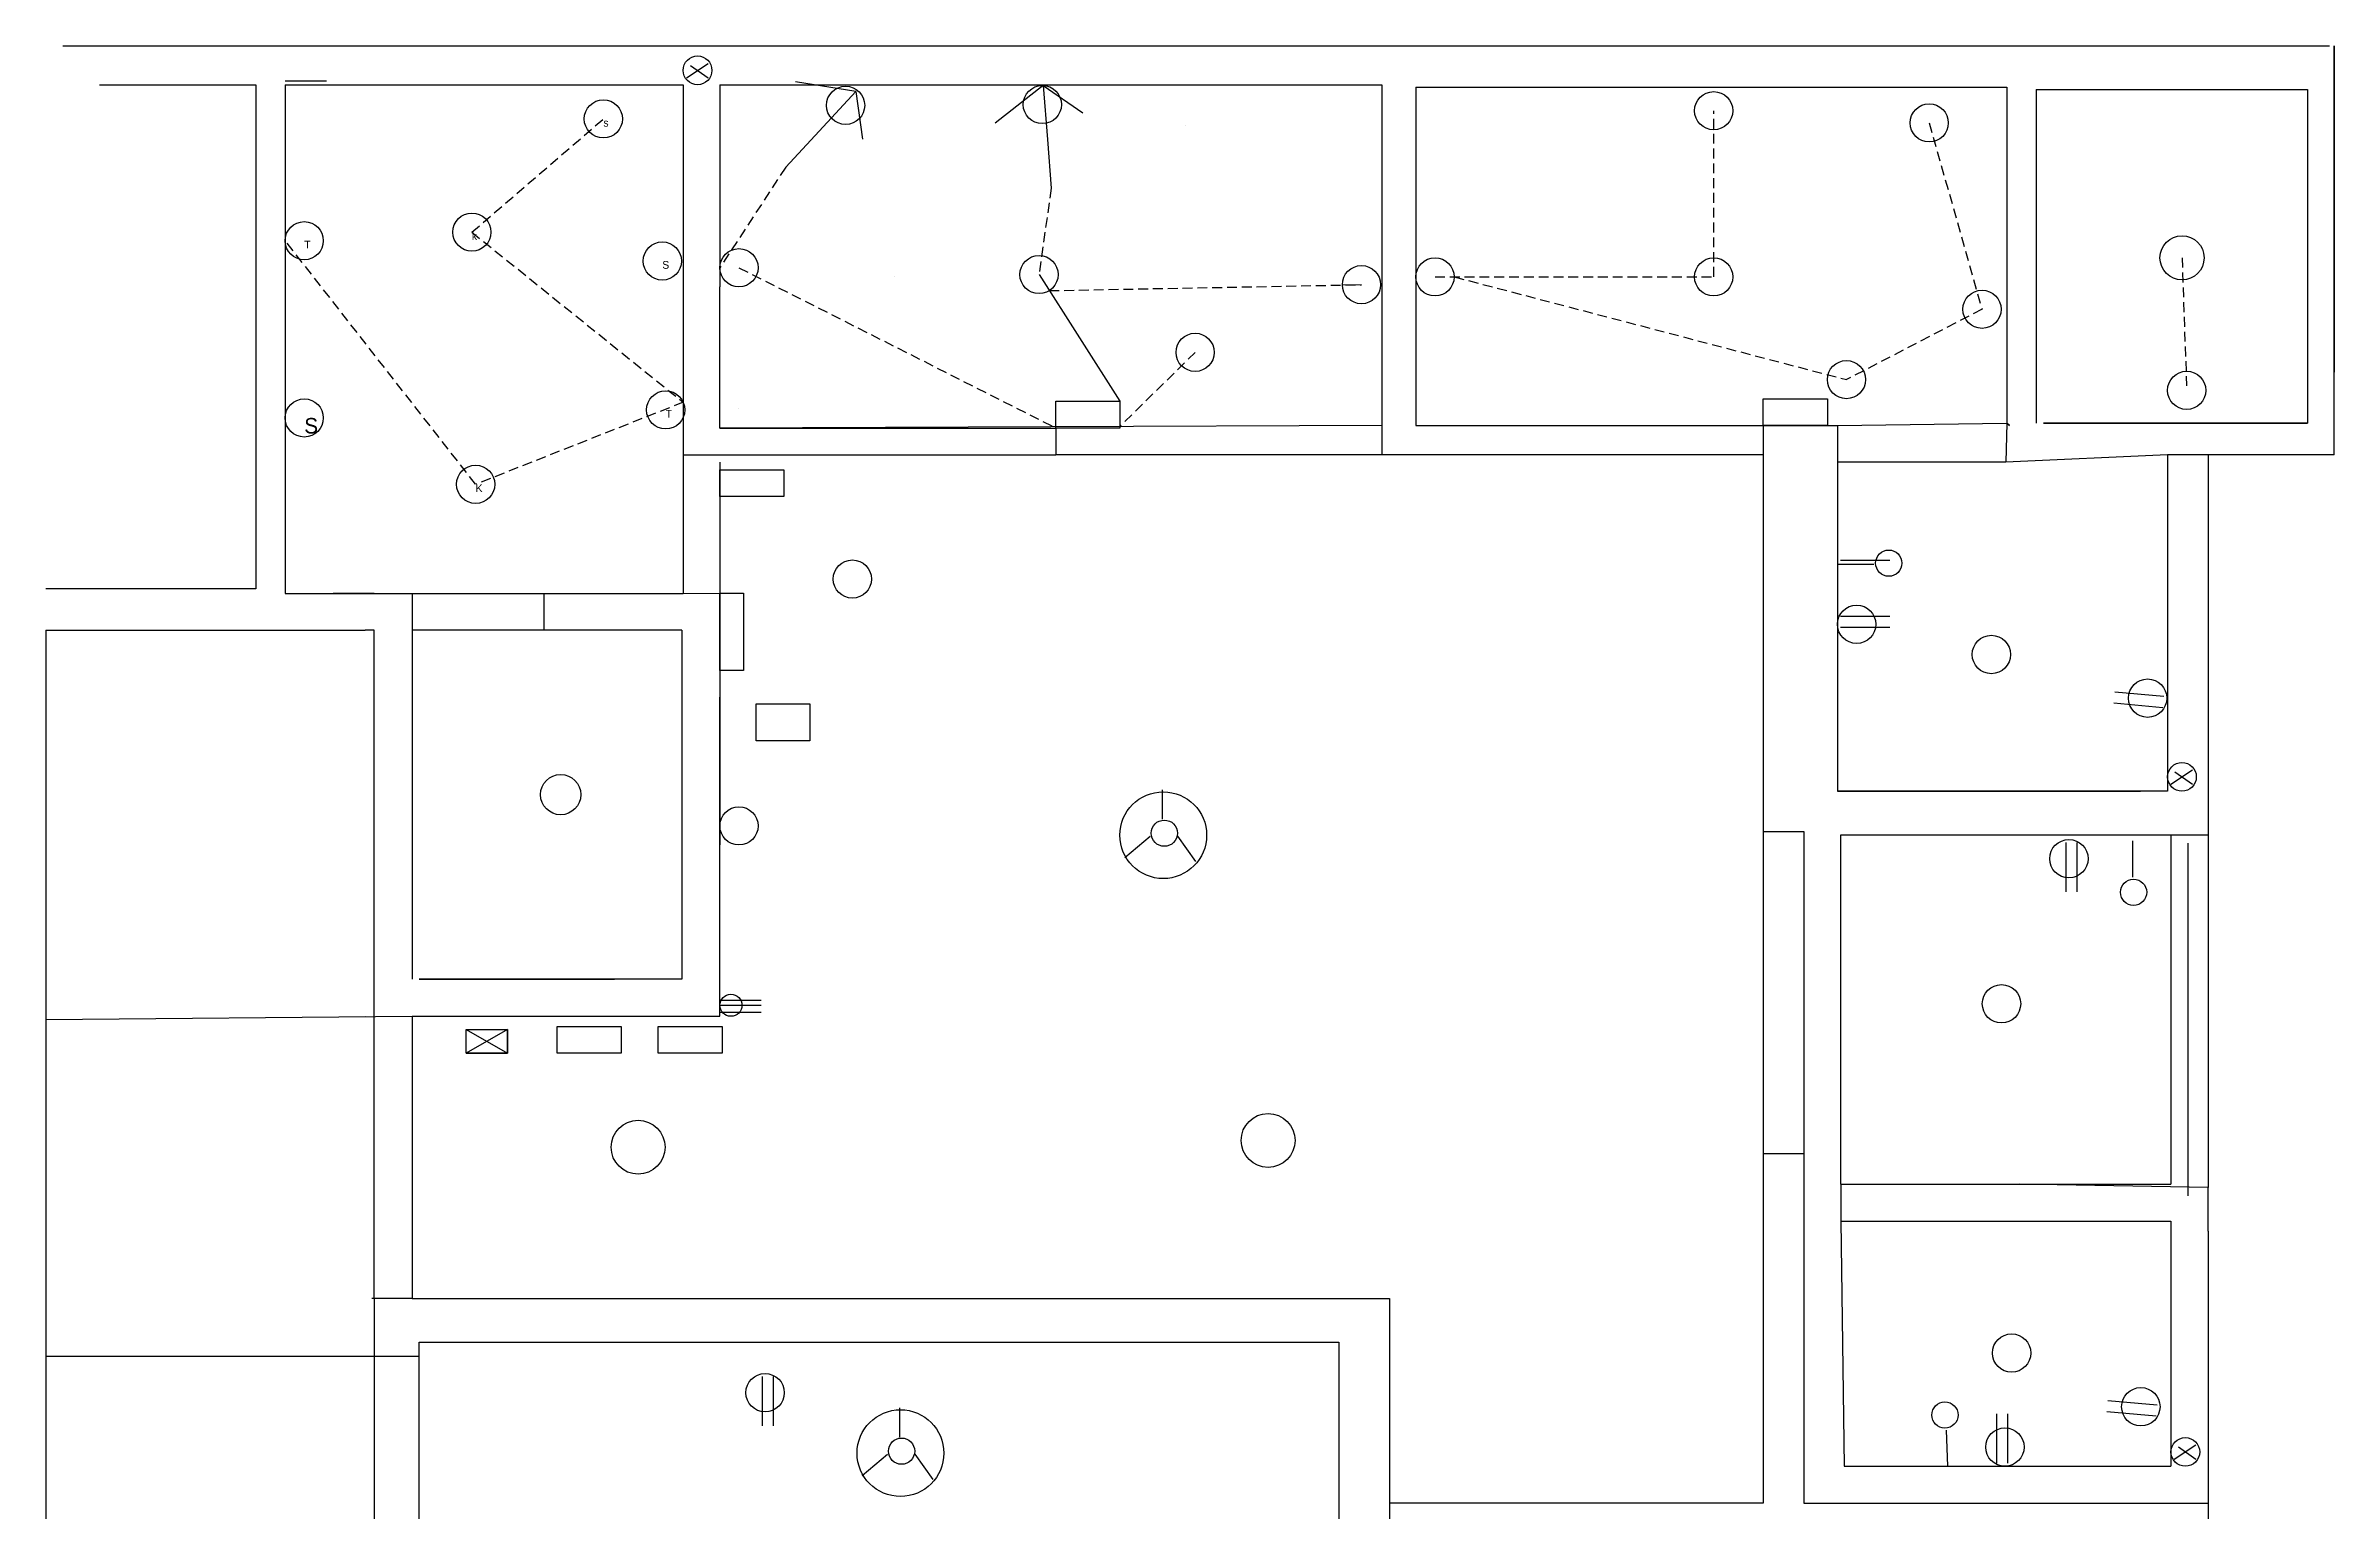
# Model space of a CAD drawing. Header units: millimetres. Extents: x -249 to 1069, y -554 to 403.
# Drawn here: x -248 to 488, y -172 to 299 of the extents above; entities that cross this region are included whole.
import ezdxf

# ---------------------------------------------------------------- set-up
doc = ezdxf.new("R2010")
doc.units = ezdxf.units.MM
doc.linetypes.add('HIDDEN2', pattern=[4.7625, 3.175, -1.5875])

msp = doc.modelspace()

# ---------------------------------------------------------------- linework, layer by layer
for p, q in [((-242.72, 298.85), (-200.31, 298.85)), ((-200.31, 298.85), (-141.42, 298.85)), ((-141.42, 298.85), (486.03, 298.85)), ((487.6, 167.29), (487.6, 298.85)), ((487.6, 298.85), (487.6, 298.85)), ((487.6, 298.85), (487.6, 240.12)), ((-171.26, 287.59), (-157.98, 287.59)), ((-42.2, 288.57), (-35.27, 293.18)), ((-40.88, 292.52), (-35.27, 288.57)), ((12.26, 284.14), (-7.15, 287.28)), ((-230.94, 286.32), (-180.68, 286.32)), ((-180.68, 286.32), (-180.68, 124.23)), ((-171.26, 286.32), (-43.26, 286.32)), ((-171.26, 286.32), (-171.26, 230.01)), ((-43.26, 286.32), (-43.26, 167.29)), ((-31.48, 286.32), (-9.69, 286.32)), ((-31.48, 286.32), (-31.48, 221.3)), ((-9.69, 286.32), (11.61, 286.32)), ((12.26, 284.14), (0.43, 271.37)), ((11.61, 286.32), (71.46, 286.32)), ((12.26, 284.14), (14.41, 268.8)), ((12.26, 284.14), (12.26, 284.14)), ((72.5, 286.1), (57.02, 273.99)), ((71.46, 286.32), (181.34, 286.32)), ((72.5, 286.1), (73.84, 268.74)), ((72.5, 286.1), (85.22, 277.26)), ((72.5, 286.1), (72.5, 286.1)), ((181.34, 286.32), (181.34, 176.69)), ((192.33, 285.54), (382.37, 285.54)), ((192.33, 285.54), (192.33, 218.38)), ((382.37, 285.54), (382.37, 177.47)), ((391.79, 284.76), (478.96, 284.76)), ((391.79, 284.76), (391.79, 177.47)), ((478.96, 284.76), (478.96, 177.47)), ((118.22, 273.19), (118.22, 273.19)), ((0.43, 271.37), (-10.3, 259.79)), ((73.84, 268.74), (75.05, 253.01)), ((487.6, 240.12), (487.6, 193.92)), ((-171.26, 230.01), (-171.26, 160.36)), ((-31.48, 175.91), (-31.48, 221.3)), ((24.64, 224.61), (24.64, 224.61)), ((71.15, 225.27), (97.14, 184.55)), ((174.83, 222.01), (168.69, 221.89)), ((192.33, 218.38), (192.33, 176.73)), ((181.34, 176.69), (-31.48, 175.91)), ((-25.33, 182.05), (-25.33, 182.05)), ((181.34, 176.69), (181.34, 176.69)), ((181.34, 176.69), (181.34, 176.69)), ((181.34, 176.69), (181.34, 167.29)), ((192.33, 176.73), (327.86, 176.73)), ((304.03, 176.69), (304.03, 46.12)), ((327.86, 176.73), (382.37, 177.47)), ((327.86, 176.73), (327.86, 164.94)), ((382.37, 177.47), (382.02, 164.94)), ((383.16, 176.69), (382.37, 177.47)), ((382.37, 177.47), (383.16, 176.69)), ((478.96, 177.47), (394.15, 177.47)), ((394.15, 177.47), (478.96, 177.47)), ((394.15, 177.47), (394.15, 177.47)), ((-171.26, 173), (-171.26, 122.66)), ((-31.48, 175.91), (76.56, 175.91)), ((76.56, 175.91), (76.56, 167.29)), ((-43.26, 167.29), (-43.26, 122.66)), ((-43.26, 167.29), (-43.26, 122.66)), ((-43.26, 167.29), (76.56, 167.29)), ((-31.48, 164.94), (-31.48, 122.81)), ((-31.48, 164.94), (-31.48, 164.94)), ((181.34, 167.29), (76.56, 167.29)), ((191.38, 167.29), (181.34, 167.29)), ((245.54, 167.29), (191.38, 167.29)), ((191.38, 167.29), (191.38, 167.29)), ((191.38, 167.29), (191.38, 167.29)), ((304.03, 167.29), (245.54, 167.29)), ((382.02, 164.94), (327.86, 164.94)), ((327.86, 164.94), (327.86, 128.21)), ((434.02, 167.29), (382.02, 164.94)), ((382.02, 164.94), (382.02, 164.94)), ((382.02, 164.94), (382.02, 164.94)), ((447.02, 167.29), (434.02, 167.29)), ((434.02, 167.29), (434.02, 80.69)), ((487.6, 167.29), (447.02, 167.29)), ((447.02, 167.29), (447.02, 46.12)), ((328.87, 133.41), (344.74, 133.41)), ((327.86, 132.11), (339.53, 132.11)), ((327.86, 128.21), (327.86, 106.61)), ((-180.68, 124.23), (-248.22, 124.23)), ((-171.26, 122.66), (-142.58, 122.66)), ((-142.58, 122.66), (-155.76, 122.66)), ((-142.58, 122.66), (-142.58, 122.66)), ((-142.58, 122.66), (-130.42, 122.66)), ((-130.42, 122.66), (-130.42, 122.66)), ((-130.42, 122.66), (-130.42, 110.93)), ((-130.42, 122.66), (-130.42, 110.93)), ((-130.42, 122.66), (-88.08, 122.66)), ((-88.08, 122.66), (-43.26, 122.66)), ((-88.08, 122.66), (-88.08, 110.93)), ((-43.26, 122.66), (-31.48, 122.81)), ((-43.26, 122.66), (-43.26, 122.66)), ((-43.26, 122.66), (-43.26, 122.66)), ((-31.48, 122.81), (-31.48, 97.97)), ((-248.22, 110.93), (-145.49, 110.93)), ((-248.22, 110.93), (-248.22, 110.93)), ((-248.22, 110.93), (-248.22, -14.37)), ((-142.58, 110.93), (-145.49, 110.93)), ((-142.58, -104.02), (-142.58, 110.93)), ((-130.42, 110.93), (-130.42, -1.41)), ((-93.5, 110.93), (-130.42, 110.93)), ((-43.67, 110.93), (-93.5, 110.93)), ((-43.67, 110.93), (-43.67, 110.93)), ((-43.67, 110.93), (-43.67, -1.41)), ((328.87, 115.38), (344.74, 115.38)), ((328.87, 111.81), (344.74, 111.81)), ((327.86, 106.61), (327.86, 59.08)), ((-31.48, 97.97), (-31.48, 77.45)), ((-31.48, 77.45), (-31.48, 89.33)), ((-31.48, 77.45), (-31.48, 89.33)), ((432.82, 89.52), (417.01, 90.96)), ((447.02, 92.57), (447.02, -20.85)), ((-19.84, 75.29), (-19.84, 87.17)), ((-19.84, 87.17), (-14.43, 87.17)), ((-14.43, 87.17), (-2.51, 87.17)), ((-2.51, 87.17), (-2.51, 75.29)), ((432.49, 85.96), (416.69, 87.4)), ((-31.48, 77.45), (-31.48, 41.8)), ((-31.48, -13.29), (-31.48, 77.45)), ((-2.51, 75.29), (-19.84, 75.29)), ((434.02, 80.69), (434.02, 59.08)), ((110.79, 59.51), (110.79, 50.11)), ((327.86, 59.08), (425.35, 59.08)), ((434.02, 59.08), (327.86, 59.08)), ((435.07, 61.33), (442, 65.94)), ((436.39, 65.29), (442, 61.33)), ((98.77, 37.8), (106.89, 44.6)), ((115.66, 44.6), (121.51, 36.51)), ((304.03, 46.12), (304.03, 46.12)), ((304.03, 46.12), (317.03, 46.12)), ((304.03, 46.12), (304.03, -67.29)), ((317.03, 46.12), (317.03, -57.57)), ((328.95, -67.29), (328.95, 45.04)), ((328.95, 45.04), (328.95, 45.04)), ((328.95, 45.04), (397.19, 45.04)), ((397.19, 45.04), (421.02, 45.04)), ((421.02, 45.04), (435.1, 45.04)), ((435.1, 45.04), (435.1, -67.29)), ((435.1, 45.04), (447.02, 45.04)), ((447.02, 46.12), (447.02, 46.12)), ((447.02, 46.12), (447.02, 46.12)), ((447.02, 46.12), (447.02, -67.29)), ((447.02, 45.04), (447.02, -68.37)), ((447.02, 45.04), (447.02, -68.37)), ((401.3, 42.55), (401.3, 26.68)), ((404.88, 42.55), (404.88, 26.68)), ((422.75, 43.09), (422.75, 31.43)), ((440.52, 42.34), (440.52, -71.08)), ((-43.67, -1.41), (-128.16, -1.41)), ((-128.16, -1.41), (-128.16, -1.41)), ((-128.16, -1.41), (-65.34, -1.41)), ((-248.22, -14.37), (-130.42, -13.29)), ((-248.22, -14.37), (-248.22, -122.65)), ((-145.49, -13.29), (-145.49, -13.29)), ((-130.42, -13.29), (-130.42, -104.02)), ((-130.42, -13.29), (-105.42, -13.29)), ((-105.42, -13.29), (-105.42, -13.29)), ((-105.42, -13.29), (-70.75, -13.29)), ((-70.75, -13.29), (-44.76, -13.29)), ((-44.76, -13.29), (-31.48, -13.29)), ((-31.48, -8.12), (-18.19, -8.12)), ((-31.48, -8.12), (-18.19, -8.12)), ((-31.48, -9.74), (-18.19, -9.74)), ((-31.48, -12.02), (-18.19, -12.02)), ((-31.48, -12.02), (-18.19, -12.02)), ((-113, -17.58), (-99.8, -25.17)), ((-99.8, -17.58), (-113, -25.17)), ((-113, -17.58), (-99.8, -17.58)), ((-99.8, -25.17), (-99.8, -17.58)), ((-113, -25.17), (-99.8, -25.17)), ((317.03, -57.57), (304.03, -57.57)), ((317.03, -57.57), (317.03, -169.91)), ((304.03, -67.29), (304.03, -169.91)), ((304.03, -67.29), (304.03, -67.29)), ((328.95, -67.29), (340.86, -67.29)), ((328.95, -67.29), (328.95, -79.18)), ((340.86, -67.29), (386.36, -67.29)), ((340.86, -67.29), (386.36, -67.29)), ((386.36, -67.29), (435.1, -67.29)), ((447.02, -68.37), (386.36, -67.29)), ((447.02, -82.42), (447.02, -68.37)), ((328.95, -79.18), (386.36, -79.18)), ((328.95, -79.18), (330.03, -158.03)), ((386.36, -79.18), (435.1, -79.18)), ((435.1, -79.18), (435.1, -158.03)), ((447.02, -82.42), (447.02, -169.91)), ((-130.42, -104.02), (-143.33, -104.02)), ((-142.58, -104.02), (-142.58, -149.69)), ((-130.42, -104.02), (183.8, -104.02)), ((183.8, -104.02), (183.8, -185.03)), ((-248.22, -122.65), (-128.16, -122.65)), ((-248.22, -122.65), (-248.22, -152.54)), ((-128.16, -118.06), (167.55, -118.06)), ((-128.16, -277.92), (-128.16, -118.06)), ((-128.16, -118.06), (-128.16, -118.06)), ((167.55, -118.06), (167.55, -277.92)), ((-17.9, -129.19), (-17.9, -145.07)), ((-14.32, -129.19), (-14.32, -145.07)), ((26.3, -139.24), (26.3, -148.64)), ((430.65, -138.39), (414.84, -136.95)), ((-248.22, -141.15), (-248.22, -152.54)), ((363.39, -158.03), (362.93, -146.37)), ((379.1, -157.02), (379.1, -141.15)), ((382.67, -157.02), (382.67, -141.15)), ((430.33, -141.95), (414.52, -140.51)), ((-248.22, -152.54), (-248.22, -169.61)), ((-142.58, -149.69), (-142.58, -165.34)), ((-142.58, -149.69), (-142.58, -149.69)), ((14.28, -160.95), (22.4, -154.14)), ((31.17, -154.14), (37.02, -162.24)), ((436.16, -155.78), (443.09, -151.17)), ((437.48, -151.82), (443.09, -155.78)), ((330.03, -158.03), (358.19, -158.03)), ((358.19, -158.03), (375.53, -158.03)), ((375.53, -158.03), (435.1, -158.03)), ((-142.58, -165.34), (-142.58, -186.69)), ((-248.22, -169.61), (-248.22, -169.61)), ((-248.22, -169.61), (-248.22, -200.92)), ((304.03, -169.91), (183.8, -169.91)), ((183.8, -169.91), (183.8, -185.03)), ((317.03, -169.91), (447.02, -169.91)), ((317.03, -169.91), (317.03, -169.91)), ((447.02, -169.91), (447.02, -294.13))]:
    msp.add_line(p, q)
at = {"linetype": 'HIDDEN2'}
for p, q in [((-111.21, 238.9), (-68.93, 275.33)), ((288.08, 224.52), (288.08, 277.96)), ((357.36, 274.05), (374.35, 214.09)), ((-10.3, 259.79), (-31.48, 227.45)), ((75.05, 253.01), (71.15, 225.27)), ((-110, 157.8), (-171.26, 236.16)), ((-111.21, 238.9), (-43.26, 184.18)), ((438.66, 230.67), (440.16, 188.02)), ((-25.33, 227.45), (76.56, 175.91)), ((74.46, 220.09), (174.83, 222.01)), ((198.47, 224.52), (288.08, 224.52)), ((204.62, 224.52), (330.76, 191.47)), ((374.35, 214.09), (330.76, 191.47)), ((121.35, 200.24), (97.14, 176.38)), ((-43.26, 184.18), (-110, 157.8))]:
    msp.add_line(p, q, dxfattribs=at)
for points in [[(76.56, 184.55), (97.14, 184.55), (97.14, 175.91), (76.56, 175.91)], [(304.03, 185.33), (324.62, 185.33), (324.62, 176.69), (304.03, 176.69)], [(-31.48, 162.47), (-10.9, 162.47), (-10.9, 153.83), (-31.48, 153.83)], [(-31.48, 122.81), (-23.89, 122.81), (-23.89, 97.97), (-31.48, 97.97)], [(-113, -17.58), (-99.8, -17.58), (-99.8, -25.17), (-113, -25.17)], [(-83.75, -16.53), (-63.17, -16.53), (-63.17, -25.17), (-83.75, -25.17)], [(-51.26, -16.53), (-30.68, -16.53), (-30.68, -25.17), (-51.26, -25.17)]]:
    msp.add_lwpolyline(points, close=True)
for centre, radius in [((-38.64, 290.94), 4.62), ((-68.93, 275.33), 6.14), ((8.95, 279.68), 6.14), ((72.22, 279.94), 6.14), ((288.08, 277.96), 6.14), ((357.36, 274.05), 6.14), ((-111.21, 238.9), 6.14), ((-165.11, 236.15), 6.14), ((-49.98, 229.62), 6.14), ((438.66, 230.67), 7.1), ((-25.33, 227.45), 6.14), ((71.15, 225.27), 6.14), ((174.83, 222.01), 6.14), ((198.47, 224.52), 6.14), ((288.08, 224.52), 6.14), ((374.35, 214.09), 6.14), ((121.35, 200.24), 6.14), ((330.76, 191.47), 6.14), ((440.16, 188.02), 6.14), ((-165.11, 179.14), 6.14), ((-165.11, 179.14), 6.14), ((-165.11, 179.14), 6.14), ((-165.11, 179.14), 6.14), ((-48.89, 181.74), 6.14), ((-110, 157.8), 6.14), ((11.13, 127.33), 6.14), ((344.37, 132.44), 4.22), ((334.04, 112.78), 6.17), ((377.36, 103.06), 6.17), ((427.59, 89.02), 6.17), ((438.64, 63.7), 4.62), ((-82.67, 58), 6.48), ((111.09, 44.95), 13.95), ((-25.33, 47.94), 6.14), ((111.44, 45.59), 4.22), ((402.28, 37.39), 6.17), ((423.08, 26.58), 4.22), ((-27.93, -9.74), 3.55), ((380.61, -9.28), 6.17), ((-57.76, -55.41), 8.67), ((144.8, -53.23), 8.67), ((383.86, -121.61), 6.17), ((-16.92, -134.36), 6.17), ((362.42, -141.54), 4.22), ((425.42, -138.89), 6.17), ((26.6, -153.8), 13.95), ((381.7, -151.85), 6.17), ((26.95, -153.16), 4.22), ((439.72, -153.41), 4.62)]:
    msp.add_circle(centre, radius)

# ---------------------------------------------------------------- texts
at = {"attachment_point": 1}
for s, insert, char_height in [('s', (-68.93, 275.33), 2.5), ('T', (-165.11, 236.15), 2.5), ('k', (-111.21, 238.9), 2.5), ('S', (-49.98, 229.62), 2.5), ('S', (-165.11, 179.14), 5), ('T', (-48.89, 181.74), 2.5), ('K', (-110, 157.8), 2.5)]:
    msp.add_mtext(s, dxfattribs=dict(at, insert=insert, char_height=char_height))

doc.saveas('drawing.dxf')
